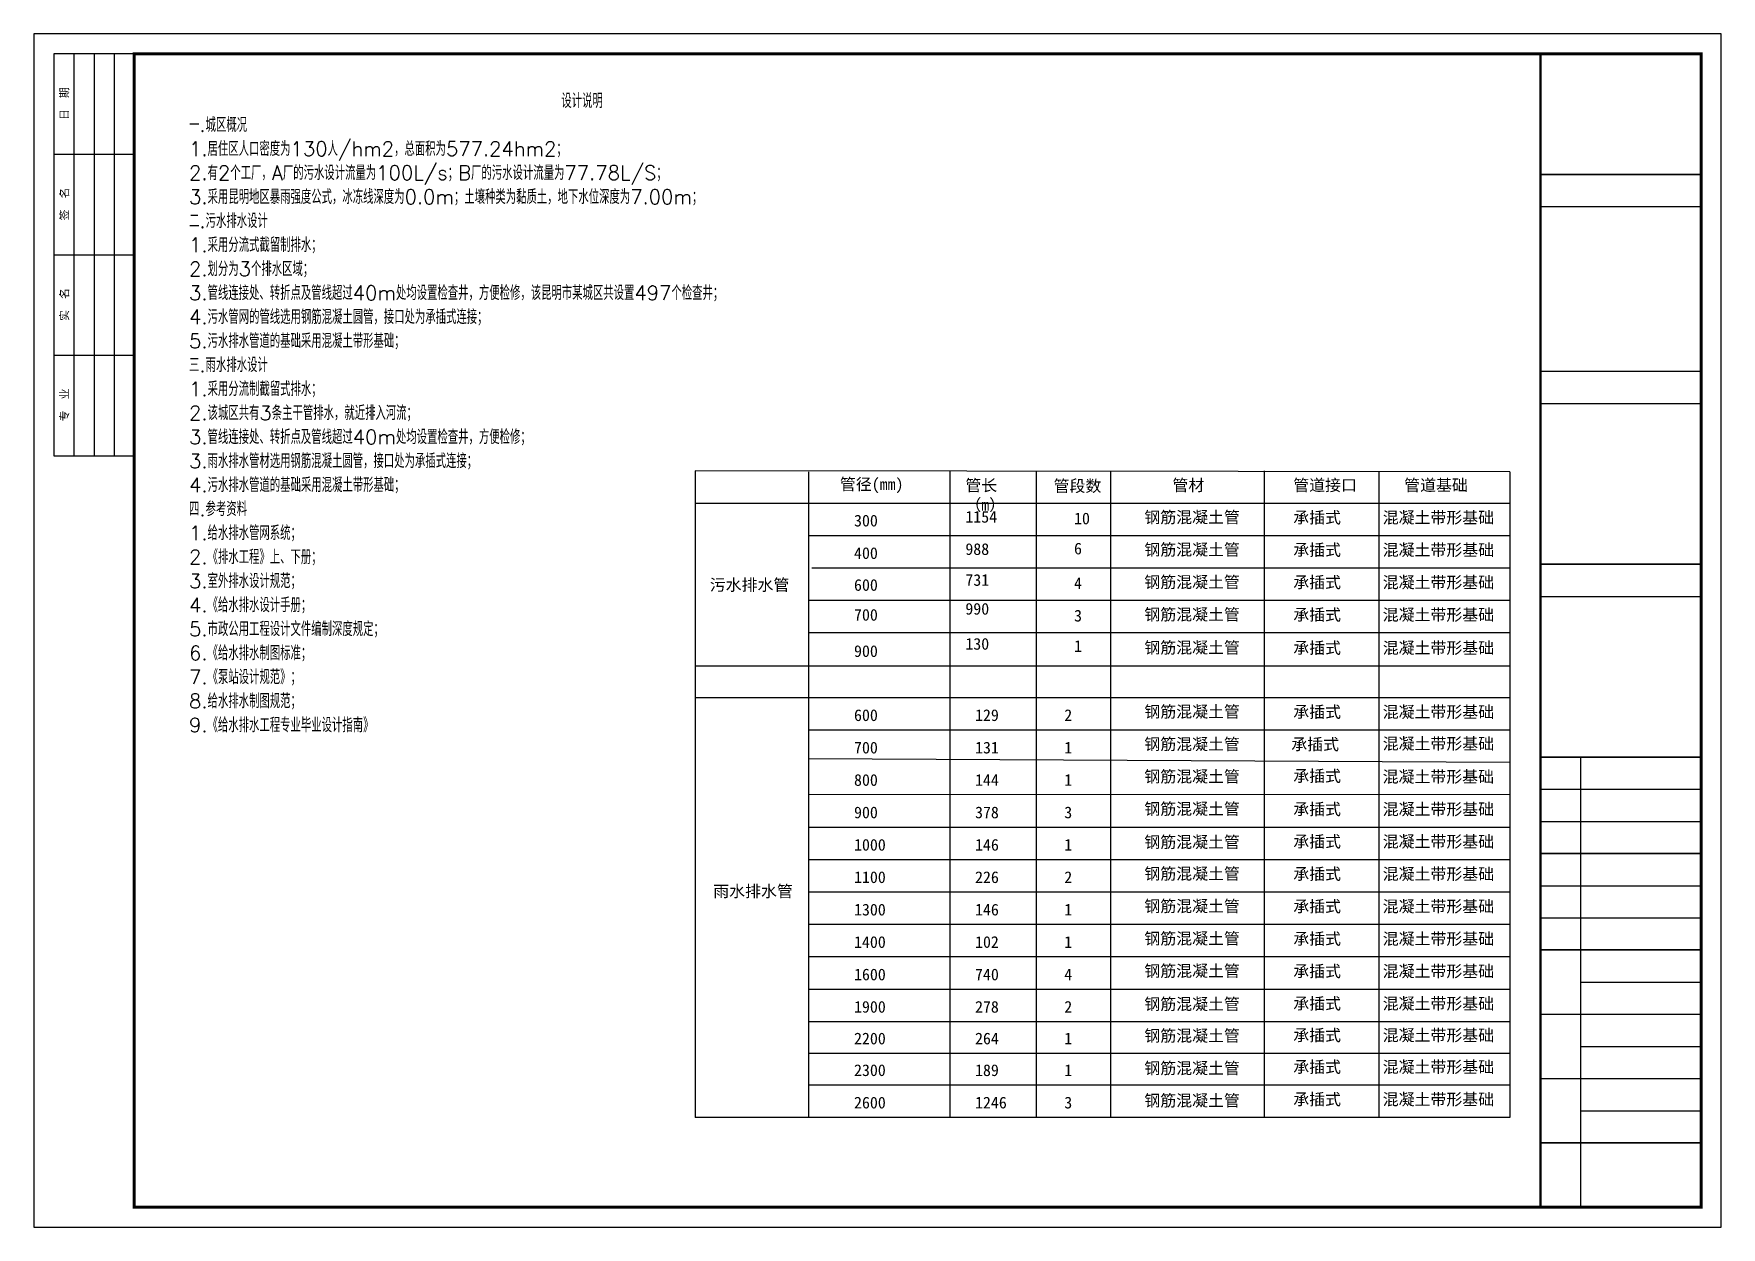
# Model space of a CAD drawing. Header units: millimetres. Extents: x 3174 to 4662, y 498 to 1092.
# Drawn here: x 4241.8 to 4661.8, y 690.1 to 987.1 of the extents above; entities that cross this region are included whole.
import ezdxf
from ezdxf.enums import TextEntityAlignment as Align

# ---------------------------------------------------------------- set-up
doc = ezdxf.new("R2010")
doc.units = ezdxf.units.MM
doc.layers.add('TWT_TAB', color=7, linetype='Continuous')
doc.layers.add('垂直', color=7, linetype='Continuous')
doc.styles.get("Standard").update_dxf_attribs({"font": 'txt', "bigfont": 'gbcbig.shx'})
doc.styles.add('黑体', font='simhei.ttf')

msp = doc.modelspace()

# ---------------------------------------------------------------- linework, layer by layer
for p, q in [((4266.79, 982.09), (4246.79, 982.09)), ((4246.79, 982.09), (4246.79, 882.09)), ((4251.79, 982.09), (4251.79, 882.09)), ((4256.79, 982.09), (4256.79, 882.09)), ((4261.79, 982.09), (4261.79, 882.09)), ((4266.79, 882.09), (4266.79, 982.09)), ((4246.79, 957.09), (4266.79, 957.09)), ((4616.79, 944.09), (4656.79, 944.09)), ((4246.79, 932.09), (4266.79, 932.09)), ((4246.79, 907.09), (4266.79, 907.09)), ((4616.79, 895.09), (4656.79, 895.09)), ((4246.79, 882.09), (4266.79, 882.09)), ((4616.79, 847.09), (4656.79, 847.09)), ((4626.79, 807.09), (4626.79, 695.09)), ((4616.79, 799.09), (4656.79, 799.09)), ((4616.79, 791.09), (4656.79, 791.09)), ((4616.79, 775.09), (4656.79, 775.09)), ((4616.79, 767.09), (4656.79, 767.09)), ((4626.79, 751.09), (4656.79, 751.09)), ((4616.79, 743.09), (4656.79, 743.09)), ((4626.79, 735.09), (4656.79, 735.09)), ((4616.79, 727.09), (4656.79, 727.09)), ((4626.79, 719.09), (4656.79, 719.09))]:
    msp.add_line(p, q)
msp.add_lwpolyline([(4241.79, 690.09), (4661.79, 690.09), (4661.79, 987.09), (4241.79, 987.09)], close=True)
for points, const_width in [([(4266.79, 695.09), (4656.79, 695.09), (4656.79, 982.09), (4266.79, 982.09)], 0.8), ([(4656.79, 695.09), (4616.79, 695.09), (4616.79, 982.09), (4656.79, 982.09)], 0.56)]:
    msp.add_lwpolyline(points, close=True, dxfattribs=dict(const_width=const_width))
at = {"const_width": 0.4}
for points in [[(4616.79, 952.09), (4656.79, 952.09)], [(4616.79, 903.09), (4656.79, 903.09)], [(4616.79, 855.09), (4656.79, 855.09)], [(4616.79, 807.09), (4656.79, 807.09)], [(4616.79, 783.09), (4656.79, 783.09)], [(4616.79, 759.09), (4656.79, 759.09)], [(4616.79, 711.09), (4656.79, 711.09)]]:
    msp.add_lwpolyline(points, dxfattribs=at)
at = {"layer": 'TWT_TAB', "color": 7, "lineweight": -3}
for p, q in [((4434.65, 878.11), (4434.65, 717.38)), ((4548.1, 717.38), (4548.1, 878.3))]:
    msp.add_line(p, q, dxfattribs=at)
for points in [[(4469.76, 878.3), (4469.76, 717.38)], [(4491.31, 878.11), (4491.31, 717.38)], [(4509.8, 878.11), (4509.8, 717.38)], [(4576.59, 878.11), (4576.59, 717.38)], [(4609.15, 878.11), (4609.15, 717.38)]]:
    msp.add_lwpolyline(points, dxfattribs=at)
at = {"layer": '垂直', "lineweight": -3}
for p, q in [((4609.15, 878.11), (4406.4, 878.3)), ((4406.4, 878.3), (4406.4, 717.38)), ((4609.15, 870.23), (4406.4, 870.23)), ((4609.15, 862.17), (4434.65, 862.17)), ((4609.15, 854.1), (4435.42, 854.1)), ((4609.15, 846.04), (4434.65, 846.04)), ((4609.15, 837.98), (4434.65, 837.98)), ((4609.15, 829.73), (4406.4, 829.73)), ((4609.15, 821.85), (4406.4, 821.85)), ((4609.15, 813.78), (4434.65, 813.78)), ((4609.15, 805.72), (4434.65, 806.69)), ((4609.15, 797.66), (4434.65, 797.75)), ((4609.15, 789.59), (4434.65, 789.59)), ((4609.15, 781.53), (4434.65, 781.53)), ((4609.15, 773.46), (4434.65, 773.46)), ((4609.15, 765.4), (4434.65, 765.4)), ((4609.15, 757.34), (4434.65, 757.34)), ((4609.15, 749.27), (4434.65, 749.27)), ((4609.15, 741.21), (4434.65, 741.21)), ((4609.15, 733.32), (4434.65, 733.32)), ((4609.15, 725.44), (4434.65, 725.44)), ((4609.15, 717.38), (4406.4, 717.38))]:
    msp.add_line(p, q, dxfattribs=at)

# ---------------------------------------------------------------- texts
at = {"style": '黑体'}
for s, p in [('日  期', (4249.36, 969.72)), ('签  名', (4249.36, 944.72)), ('实  名', (4249.36, 919.72)), ('专  业', (4249.36, 894.72))]:
    msp.add_text(s, height=2, rotation=90, dxfattribs=at).set_placement(p, align=Align.MIDDLE)
at = {"lineweight": -3, "char_height": 2.904, "attachment_point": 1}
for s, insert, width in [('{\\fSimSun|b0|i0|c134|p2;管径(mm)}', (4442.43, 876.44), 15.1848), ('{\\fSimSun|b0|i0|c134|p2;管长（m）}', (4473.66, 876.16), 16.2175), ('{\\fSimSun|b0|i0|c134|p2;管段数}', (4495.62, 876.02), 15.1848), ('{\\fSimSun|b0|i0|c134|p2;管材}', (4525.21, 876.22), 15.1848), ('{\\fSimSun|b0|i0|c134|p2;管道接口}', (4555.27, 876.22), 15.1848), ('{\\fSimSun|b0|i0|c134|p2;管道基础}', (4582.88, 876.22), 22.9027), ('{\\fSimSun|b0|i0|c134|p2;300}', (4445.95, 867.39), 15.1848), ('{\\fSimSun|b0|i0|c134|p2;1154}', (4473.66, 868.33), 15.1848), ('{\\fSimSun|b0|i0|c134|p2;10}', (4500.71, 867.92), 15.1848), ('{\\fSimSun|b0|i0|c134|p2;钢筋混凝土管}', (4518.21, 868.23), 41.8703), ('{\\fSimSun|b0|i0|c134|p2;承插式}', (4555.27, 868.16), 15.1848), ('{\\fSimSun|b0|i0|c134|p2;混凝土带形基础}', (4577.53, 868.16), 29.7977), ('{\\fSimSun|b0|i0|c134|p2;400}', (4445.95, 859.3), 15.1848), ('{\\fSimSun|b0|i0|c134|p2;988}', (4473.66, 860.3), 15.1848), ('{\\fSimSun|b0|i0|c134|p2;6}', (4500.71, 860.44), 15.1848), ('{\\fSimSun|b0|i0|c134|p2;钢筋混凝土管}', (4518.21, 860.17), 41.8703), ('{\\fSimSun|b0|i0|c134|p2;承插式}', (4555.27, 860.1), 15.1848), ('{\\fSimSun|b0|i0|c134|p2;混凝土带形基础}', (4577.53, 860.1), 29.7977), ('{\\fSimSun|b0|i0|c134|p2;污水排水管}', (4410.04, 851.4), 21.2217), ('{\\fSimSun|b0|i0|c134|p2;600}', (4445.95, 851.37), 15.1848), ('{\\fSimSun|b0|i0|c134|p2;731}', (4473.66, 852.61), 15.1848), ('{\\fSimSun|b0|i0|c134|p2;4}', (4500.71, 851.8), 15.1848), ('{\\fSimSun|b0|i0|c134|p2;钢筋混凝土管}', (4518.21, 852.1), 41.8703), ('{\\fSimSun|b0|i0|c134|p2;承插式}', (4555.27, 852.03), 15.1848), ('{\\fSimSun|b0|i0|c134|p2;混凝土带形基础}', (4577.53, 852.03), 29.7977), ('{\\fSimSun|b0|i0|c134|p2;990}', (4473.66, 845.44), 15.1848), ('{\\fSimSun|b0|i0|c134|p2;钢筋混凝土管}', (4518.21, 844.04), 41.8703), ('{\\fSimSun|b0|i0|c134|p2;承插式}', (4555.27, 843.97), 15.1848), ('{\\fSimSun|b0|i0|c134|p2;混凝土带形基础}', (4577.53, 843.97), 29.7977), ('{\\fSimSun|b0|i0|c134|p2;700}', (4445.95, 843.94), 15.1848), ('{\\fSimSun|b0|i0|c134|p2;3}', (4500.71, 843.73), 15.1848), ('{\\fSimSun|b0|i0|c134|p2;130}', (4473.66, 836.72), 15.1848), ('{\\fSimSun|b0|i0|c134|p2;1}', (4500.71, 836.18), 15.1848), ('{\\fSimSun|b0|i0|c134|p2;钢筋混凝土管}', (4518.21, 835.79), 41.8703), ('{\\fSimSun|b0|i0|c134|p2;承插式}', (4555.27, 835.72), 15.1848), ('{\\fSimSun|b0|i0|c134|p2;混凝土带形基础}', (4577.53, 835.72), 29.7977), ('{\\fSimSun|b0|i0|c134|p2;900}', (4445.95, 834.91), 15.1848), ('{\\fSimSun|b0|i0|c134|p2;钢筋混凝土管}', (4518.21, 819.85), 41.8703), ('{\\fSimSun|b0|i0|c134|p2;承插式}', (4555.27, 819.78), 15.1848), ('{\\fSimSun|b0|i0|c134|p2;混凝土带形基础}', (4577.53, 819.78), 29.7977), ('{\\fSimSun|b0|i0|c134|p2;600}', (4445.95, 818.97), 15.1848), ('{\\fSimSun|b0|i0|c134|p2;129}', (4476.07, 818.97), 15.1848), ('{\\fSimSun|b0|i0|c134|p2;2}', (4498.28, 818.97), 15.1848), ('{\\fSimSun|b0|i0|c134|p2;700}', (4445.95, 810.9), 15.1848), ('{\\fSimSun|b0|i0|c134|p2;131}', (4476.07, 810.9), 15.1848), ('{\\fSimSun|b0|i0|c134|p2;1}', (4498.28, 810.9), 15.1848), ('{\\fSimSun|b0|i0|c134|p2;钢筋混凝土管}', (4518.21, 811.78), 41.8703), ('{\\fSimSun|b0|i0|c134|p2;承插式}', (4554.78, 811.72), 15.1848), ('{\\fSimSun|b0|i0|c134|p2;混凝土带形基础}', (4577.53, 811.89), 29.7977), ('{\\fSimSun|b0|i0|c134|p2;800}', (4445.95, 802.84), 15.1848), ('{\\fSimSun|b0|i0|c134|p2;144}', (4476.07, 802.84), 15.1848), ('{\\fSimSun|b0|i0|c134|p2;1}', (4498.28, 802.84), 15.1848), ('{\\fSimSun|b0|i0|c134|p2;钢筋混凝土管}', (4518.21, 803.72), 41.8703), ('{\\fSimSun|b0|i0|c134|p2;承插式}', (4555.27, 803.83), 15.1848), ('{\\fSimSun|b0|i0|c134|p2;混凝土带形基础}', (4577.51, 803.66), 29.7977), ('{\\fSimSun|b0|i0|c134|p2;900}', (4445.95, 794.77), 15.1848), ('{\\fSimSun|b0|i0|c134|p2;378}', (4476.07, 794.77), 15.1848), ('{\\fSimSun|b0|i0|c134|p2;3}', (4498.28, 794.77), 15.1848), ('{\\fSimSun|b0|i0|c134|p2;钢筋混凝土管}', (4518.21, 795.66), 41.8703), ('{\\fSimSun|b0|i0|c134|p2;承插式}', (4555.27, 795.58), 15.1848), ('{\\fSimSun|b0|i0|c134|p2;混凝土带形基础}', (4577.53, 795.58), 29.7977), ('{\\fSimSun|b0|i0|c134|p2;1000}', (4445.95, 786.71), 15.1848), ('{\\fSimSun|b0|i0|c134|p2;146}', (4476.07, 786.71), 15.1848), ('{\\fSimSun|b0|i0|c134|p2;1}', (4498.28, 786.71), 15.1848), ('{\\fSimSun|b0|i0|c134|p2;钢筋混凝土管}', (4518.21, 787.41), 41.8703), ('{\\fSimSun|b0|i0|c134|p2;承插式}', (4555.27, 787.52), 15.1848), ('{\\fSimSun|b0|i0|c134|p2;混凝土带形基础}', (4577.53, 787.52), 29.7977), ('{\\fSimSun|b0|i0|c134|p2;1100}', (4445.95, 778.65), 15.1848), ('{\\fSimSun|b0|i0|c134|p2;226}', (4476.07, 778.65), 15.1848), ('{\\fSimSun|b0|i0|c134|p2;2}', (4498.28, 778.65), 15.1848), ('{\\fSimSun|b0|i0|c134|p2;钢筋混凝土管}', (4518.21, 779.53), 41.8703), ('{\\fSimSun|b0|i0|c134|p2;承插式}', (4555.27, 779.46), 15.1848), ('{\\fSimSun|b0|i0|c134|p2;混凝土带形基础}', (4577.53, 779.46), 29.7977), ('{\\fSimSun|b0|i0|c134|p2;雨水排水管}', (4410.91, 775.16), 21.2217), ('{\\fSimSun|b0|i0|c134|p2;1300}', (4445.95, 770.58), 15.1848), ('{\\fSimSun|b0|i0|c134|p2;146}', (4476.07, 770.58), 15.1848), ('{\\fSimSun|b0|i0|c134|p2;1}', (4498.28, 770.58), 15.1848), ('{\\fSimSun|b0|i0|c134|p2;钢筋混凝土管}', (4518.21, 771.46), 41.8703), ('{\\fSimSun|b0|i0|c134|p2;承插式}', (4555.27, 771.39), 15.1848), ('{\\fSimSun|b0|i0|c134|p2;混凝土带形基础}', (4577.53, 771.39), 29.7977), ('{\\fSimSun|b0|i0|c134|p2;1400}', (4445.95, 762.52), 15.1848), ('{\\fSimSun|b0|i0|c134|p2;102}', (4476.07, 762.52), 15.1848), ('{\\fSimSun|b0|i0|c134|p2;1}', (4498.28, 762.52), 15.1848), ('{\\fSimSun|b0|i0|c134|p2;钢筋混凝土管}', (4518.21, 763.4), 41.8703), ('{\\fSimSun|b0|i0|c134|p2;承插式}', (4555.27, 763.33), 15.1848), ('{\\fSimSun|b0|i0|c134|p2;混凝土带形基础}', (4577.53, 763.33), 29.7977), ('{\\fSimSun|b0|i0|c134|p2;1600}', (4445.95, 754.45), 15.1848), ('{\\fSimSun|b0|i0|c134|p2;740}', (4476.07, 754.45), 15.1848), ('{\\fSimSun|b0|i0|c134|p2;4}', (4498.28, 754.45), 15.1848), ('{\\fSimSun|b0|i0|c134|p2;钢筋混凝土管}', (4518.21, 755.34), 41.8703), ('{\\fSimSun|b0|i0|c134|p2;承插式}', (4555.27, 755.26), 15.1848), ('{\\fSimSun|b0|i0|c134|p2;混凝土带形基础}', (4577.53, 755.26), 29.7977), ('{\\fSimSun|b0|i0|c134|p2;承插式}', (4555.27, 747.2), 15.1848), ('{\\fSimSun|b0|i0|c134|p2;混凝土带形基础}', (4577.53, 747.2), 29.7977), ('{\\fSimSun|b0|i0|c134|p2;1900}', (4445.95, 746.39), 15.1848), ('{\\fSimSun|b0|i0|c134|p2;278}', (4476.07, 746.39), 15.1848), ('{\\fSimSun|b0|i0|c134|p2;2}', (4498.28, 746.39), 15.1848), ('{\\fSimSun|b0|i0|c134|p2;钢筋混凝土管}', (4518.21, 747.09), 41.8703), ('{\\fSimSun|b0|i0|c134|p2;钢筋混凝土管}', (4518.21, 739.21), 41.8703), ('{\\fSimSun|b0|i0|c134|p2;承插式}', (4555.27, 739.32), 15.1848), ('{\\fSimSun|b0|i0|c134|p2;混凝土带形基础}', (4577.53, 739.32), 29.7977), ('{\\fSimSun|b0|i0|c134|p2;2200}', (4445.95, 738.51), 15.1848), ('{\\fSimSun|b0|i0|c134|p2;264}', (4476.07, 738.51), 15.1848), ('{\\fSimSun|b0|i0|c134|p2;1}', (4498.28, 738.51), 15.1848), ('{\\fSimSun|b0|i0|c134|p2;钢筋混凝土管}', (4518.21, 731.14), 41.8703), ('{\\fSimSun|b0|i0|c134|p2;承插式}', (4555.27, 731.43), 15.1848), ('{\\fSimSun|b0|i0|c134|p2;混凝土带形基础}', (4577.53, 731.43), 29.7977), ('{\\fSimSun|b0|i0|c134|p2;2300}', (4445.95, 730.62), 15.1848), ('{\\fSimSun|b0|i0|c134|p2;189}', (4476.07, 730.62), 15.1848), ('{\\fSimSun|b0|i0|c134|p2;1}', (4498.28, 730.62), 15.1848), ('{\\fSimSun|b0|i0|c134|p2;2600}', (4445.95, 722.56), 15.1848), ('{\\fSimSun|b0|i0|c134|p2;1246}', (4476.07, 722.56), 15.1848), ('{\\fSimSun|b0|i0|c134|p2;3}', (4498.28, 722.56), 15.1848), ('{\\fSimSun|b0|i0|c134|p2;钢筋混凝土管}', (4518.21, 723.08), 41.8703), ('{\\fSimSun|b0|i0|c134|p2;承插式}', (4555.27, 723.37), 15.1848), ('{\\fSimSun|b0|i0|c134|p2;混凝土带形基础}', (4577.53, 723.37), 29.7977)]:
    msp.add_mtext(s, dxfattribs=dict(at, insert=insert, width=width))
at = {"layer": '垂直', "lineweight": -3, "insert": (4280.45, 972.2), "char_height": 3.584, "attachment_point": 1}
msp.add_mtext_dynamic_manual_height_columns('\\pt2.6631;                             设计说明\\P一.城区概况\\P1.居住区人口密度为130人/hm2，总面积为577.24hm2；\\P2.有2个工厂，A厂的污水设计流量为100L/s；B厂的污水设计流量为77.78L/S；\\P3.采用昆明地区暴雨强度公式，冰冻线深度为0.0m；土壤种类为黏质土，地下水位深度为7.00m；\\P二.污水排水设计\\P1.采用分流式截留制排水；\\P2.划分为3个排水区域；\\P3.管线连接处、转折点及管线超过40m处均设置检查井，方便检修，该昆明市某城区共设置497个检查井；\\P4.污水管网的管线选用钢筋混凝土圆管，接口处为承插式连接；\\P5.污水排水管道的基础采用混凝土带形基础；\\P三.雨水排水设计\\P1.采用分流制截留式排水；\\P2.该城区共有3条主干管排水，就近排入河流；\\P3.管线连接处、转折点及管线超过40m处均设置检查井，方便检修；\\P3.雨水排水管材选用钢筋混凝土圆管，接口处为承插式连接；\\P4.污水排水管道的基础采用混凝土带形基础；\\P四.参考资料\\P1.给水排水管网系统；\\P2.《排水工程》上、下册；\\P3.室外排水设计规范；\\P4.《给水排水设计手册；\\P5.市政公用工程设计文件编制深度规定；\\P6.《给水排水制图标准；\\P7.《泵站设计规范》；\\P8.给水排水制图规范；\\P9.《给水排水工程专业毕业设计指南》', width=165.5912, gutter_width=1750, heights=[267.86], dxfattribs=at)

doc.saveas('drawing.dxf')
